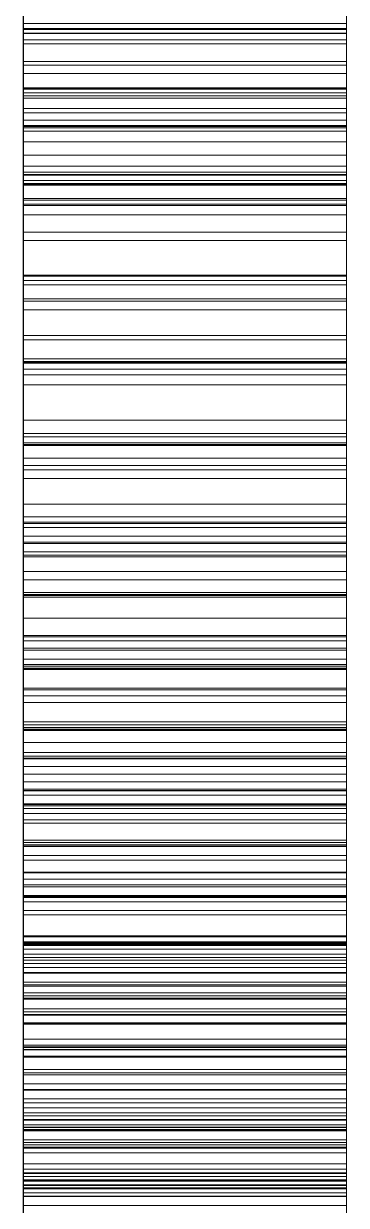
# Paper-space layout '01_三视图' of a CAD drawing. Header units: millimetres. Extents: x 8 to 451, y 8 to 289.
# Drawn here: x 20 to 20.4, y 186.361 to 187.825 of the extents above; entities that cross this region are included whole.
import ezdxf

# ---------------------------------------------------------------- set-up
doc = ezdxf.new("R2010")
doc.units = ezdxf.units.MM
doc.linetypes.add('WP_HIDDEN', pattern=[2.3, 1.5, -0.8])
doc.layers.add('HIDDEN', color=7, linetype='WP_HIDDEN', lineweight=13)
doc.layers.add('VISIBLE', color=7, linetype='CONTINUOUS', lineweight=25)

psp = doc.layouts.new('01_三视图')

# ---------------------------------------------------------------- linework, layer by layer
at = {"layer": 'HIDDEN'}
for points in [[(20, 190.1824), (20, 187.3901)], [(20, 190.1824), (20, 185.8735)], [(20, 187.4136), (20, 190.1824)], [(20, 187.2725), (20, 190.1824)], [(20, 190.1824), (20, 187.3578)], [(20.4, 190.1824), (20.4, 187.3901)], [(20.4, 190.1824), (20.4, 185.8735)], [(20.4, 187.3578), (20.4, 190.1824)], [(20.4, 190.1824), (20.4, 187.4136)], [(20.4, 190.1824), (20.4, 187.2725)], [(20, 189.6739), (20, 186.382)], [(20.4, 186.382), (20.4, 189.6739)], [(20, 189.3329), (20, 187.3901)], [(20.4, 187.3901), (20.4, 189.3329)], [(20, 189.1566), (20, 185.8735)], [(20.4, 185.8735), (20.4, 189.1566)], [(20, 188.0015), (20, 187.8002)], [(20, 187.9985), (20, 187.8135)], [(20, 187.9985), (20, 187.7444)], [(20, 187.745), (20, 187.9985)], [(20.4, 187.8002), (20.4, 188.0015)], [(20.4, 187.8135), (20.4, 187.9985)], [(20.4, 187.7444), (20.4, 187.9985)], [(20.4, 187.9985), (20.4, 187.745)], [(20, 187.9305), (20, 187.813)], [(20.4, 187.813), (20.4, 187.9305)], [(20, 187.8969), (20, 187.8181)], [(20.4, 187.8181), (20.4, 187.8969)], [(20, 187.7396), (20, 187.8649)], [(20.4, 187.8649), (20.4, 187.7396)], [(20, 187.8193), (20, 187.8587)], [(20, 187.7056), (20, 187.8494)], [(20.4, 187.8587), (20.4, 187.8193)], [(20.4, 187.8494), (20.4, 187.7056)], [(20, 187.8394), (20, 187.8052)], [(20.4, 187.8052), (20.4, 187.8394)], [(20, 187.829), (20, 187.7636)], [(20, 187.8254), (20.4, 187.8254)], [(20, 187.7148), (20, 187.8254)], [(20, 187.7784), (20, 187.8193)], [(20, 187.8193), (20.4, 187.8193)], [(20, 187.8181), (20, 187.733)], [(20, 187.8181), (20.4, 187.8181)], [(20.4, 187.7636), (20.4, 187.829)], [(20.4, 187.8254), (20.4, 187.7148)], [(20.4, 187.8193), (20.4, 187.7784)], [(20.4, 187.733), (20.4, 187.8181)], [(20, 187.8135), (20, 187.6377)], [(20, 187.8135), (20.4, 187.8135)], [(20, 187.813), (20, 187.699)], [(20, 187.813), (20.4, 187.813)], [(20, 187.8052), (20, 187.7739)], [(20, 187.8052), (20.4, 187.8052)], [(20.4, 187.6377), (20.4, 187.8135)], [(20.4, 187.699), (20.4, 187.813)], [(20.4, 187.7739), (20.4, 187.8052)], [(20, 187.8002), (20, 187.6019)], [(20, 187.8002), (20.4, 187.8002)], [(20.4, 187.6019), (20.4, 187.8002)], [(20, 187.736), (20, 187.7784)], [(20, 187.7784), (20.4, 187.7784)], [(20, 187.7739), (20, 187.7457)], [(20, 187.7739), (20.4, 187.7739)], [(20.4, 187.7784), (20.4, 187.736)], [(20.4, 187.7457), (20.4, 187.7739)], [(20, 187.7636), (20, 187.6964)], [(20, 187.7636), (20.4, 187.7636)], [(20.4, 187.6964), (20.4, 187.7636)], [(20, 187.7457), (20, 187.7204)], [(20, 187.7457), (20.4, 187.7457)], [(20, 187.745), (20.4, 187.745)], [(20, 187.5136), (20, 187.745)], [(20, 187.7444), (20, 187.5124)], [(20, 187.7444), (20.4, 187.7444)], [(20.4, 187.7204), (20.4, 187.7457)], [(20.4, 187.745), (20.4, 187.5136)], [(20.4, 187.5124), (20.4, 187.7444)], [(20, 187.6068), (20, 187.7396)], [(20, 187.7396), (20.4, 187.7396)], [(20, 187.6921), (20, 187.736)], [(20, 187.736), (20.4, 187.736)], [(20, 187.733), (20, 187.6414)], [(20, 187.733), (20.4, 187.733)], [(20.4, 187.7396), (20.4, 187.6068)], [(20.4, 187.736), (20.4, 187.6921)], [(20.4, 187.6414), (20.4, 187.733)], [(20, 187.7204), (20, 187.6981)], [(20, 187.7204), (20.4, 187.7204)], [(20, 187.7148), (20.4, 187.7148)], [(20, 187.6087), (20, 187.7148)], [(20.4, 187.6981), (20.4, 187.7204)], [(20.4, 187.7148), (20.4, 187.6087)], [(20, 187.5671), (20, 187.7056)], [(20, 187.7056), (20.4, 187.7056)], [(20.4, 187.7056), (20.4, 187.5671)], [(20, 187.699), (20, 187.5885)], [(20, 187.699), (20.4, 187.699)], [(20, 187.6987), (20, 187.1667)], [(20, 187.6987), (20.4, 187.6987)], [(20, 187.6981), (20, 187.6788)], [(20, 187.6981), (20.4, 187.6981)], [(20, 187.6964), (20, 187.6275)], [(20, 187.6964), (20.4, 187.6964)], [(20, 187.5999), (20, 187.6921)], [(20, 187.6921), (20.4, 187.6921)], [(20.4, 187.5885), (20.4, 187.699)], [(20.4, 187.1667), (20.4, 187.6987)], [(20.4, 187.6788), (20.4, 187.6981)], [(20.4, 187.6275), (20.4, 187.6964)], [(20.4, 187.6921), (20.4, 187.5999)], [(20, 187.6788), (20, 187.6624)], [(20, 187.6788), (20.4, 187.6788)], [(20.4, 187.6624), (20.4, 187.6788)], [(20, 187.6624), (20, 187.649)], [(20, 187.6624), (20.4, 187.6624)], [(20.4, 187.649), (20.4, 187.6624)], [(20, 187.649), (20, 187.6386)], [(20, 187.649), (20.4, 187.649)], [(20, 187.6414), (20, 187.439)], [(20, 187.6414), (20.4, 187.6414)], [(20.4, 187.6386), (20.4, 187.649)], [(20.4, 187.439), (20.4, 187.6414)], [(20, 187.6386), (20, 187.6312)], [(20, 187.6386), (20.4, 187.6386)], [(20, 187.6377), (20, 187.4709)], [(20, 187.6377), (20.4, 187.6377)], [(20, 187.6312), (20, 187.6267)], [(20, 187.6312), (20.4, 187.6312)], [(20, 187.6275), (20, 187.5568)], [(20, 187.6275), (20.4, 187.6275)], [(20, 187.6267), (20, 187.6253)], [(20, 187.6267), (20.4, 187.6267)], [(20.4, 187.6312), (20.4, 187.6386)], [(20.4, 187.4709), (20.4, 187.6377)], [(20.4, 187.6267), (20.4, 187.6312)], [(20.4, 187.5568), (20.4, 187.6275)], [(20.4, 187.6253), (20.4, 187.6267)], [(20, 187.6253), (20, 185.8735)], [(20, 187.6253), (20.4, 187.6253)], [(20.4, 185.8735), (20.4, 187.6253)], [(20, 187.6087), (20.4, 187.6087)], [(20, 187.5072), (20, 187.6087)], [(20, 187.4665), (20, 187.6068)], [(20, 187.6068), (20.4, 187.6068)], [(20, 187.6019), (20, 187.4067)], [(20, 187.6019), (20.4, 187.6019)], [(20, 187.5016), (20, 187.5999)], [(20, 187.5999), (20.4, 187.5999)], [(20.4, 187.6087), (20.4, 187.5072)], [(20.4, 187.6068), (20.4, 187.4665)], [(20.4, 187.4067), (20.4, 187.6019)], [(20.4, 187.5999), (20.4, 187.5016)], [(20, 187.5885), (20, 187.4815)], [(20, 187.5885), (20.4, 187.5885)], [(20.4, 187.4815), (20.4, 187.5885)], [(20, 187.4338), (20, 187.5671)], [(20, 187.5671), (20.4, 187.5671)], [(20, 187.5568), (20, 187.4844)], [(20, 187.5568), (20.4, 187.5568)], [(20.4, 187.5671), (20.4, 187.4338)], [(20.4, 187.4844), (20.4, 187.5568)], [(20, 187.5136), (20.4, 187.5136)], [(20, 187.4061), (20, 187.5136)], [(20, 187.5124), (20, 187.4047)], [(20, 187.5124), (20.4, 187.5124)], [(20.4, 187.5136), (20.4, 187.4061)], [(20.4, 187.4047), (20.4, 187.5124)], [(20, 187.5072), (20.4, 187.5072)], [(20, 187.4102), (20, 187.5072)], [(20, 187.3974), (20, 187.5016)], [(20, 187.5016), (20.4, 187.5016)], [(20.4, 187.5072), (20.4, 187.4102)], [(20.4, 187.5016), (20.4, 187.3974)], [(20, 187.4844), (20, 187.4102)], [(20, 187.4844), (20.4, 187.4844)], [(20, 187.4815), (20, 187.378)], [(20, 187.4815), (20.4, 187.4815)], [(20.4, 187.4102), (20.4, 187.4844)], [(20.4, 187.378), (20.4, 187.4815)], [(20, 187.4709), (20, 187.3133)], [(20, 187.4709), (20.4, 187.4709)], [(20, 187.2869), (20, 187.4665)], [(20.4, 187.3133), (20.4, 187.4709)], [(20.4, 187.4665), (20.4, 187.2869)], [(20, 187.439), (20, 187.2108)], [(20, 187.439), (20.4, 187.439)], [(20.4, 187.2108), (20.4, 187.439)], [(20, 187.3059), (20, 187.4338)], [(20, 187.4338), (20.4, 187.4338)], [(20.4, 187.4338), (20.4, 187.3059)], [(20, 187.1566), (20, 187.4136)], [(20, 187.4102), (20, 187.3343)], [(20, 187.4102), (20.4, 187.4102)], [(20, 187.4102), (20.4, 187.4102)], [(20, 187.3178), (20, 187.4102)], [(20.4, 187.4136), (20.4, 187.1566)], [(20.4, 187.3343), (20.4, 187.4102)], [(20.4, 187.4102), (20.4, 187.3178)], [(20, 187.4067), (20, 187.2145)], [(20, 187.4067), (20.4, 187.4067)], [(20, 187.4061), (20.4, 187.4061)], [(20, 187.3041), (20, 187.4061)], [(20, 187.4047), (20, 187.3026)], [(20, 187.4047), (20.4, 187.4047)], [(20, 187.2872), (20, 187.3974)], [(20, 187.3974), (20.4, 187.3974)], [(20.4, 187.2145), (20.4, 187.4067)], [(20.4, 187.4061), (20.4, 187.3041)], [(20.4, 187.3026), (20.4, 187.4047)], [(20.4, 187.3974), (20.4, 187.2872)], [(20, 187.3901), (20, 186.9051)], [(20, 187.3901), (20.4, 187.3901)], [(20, 187.378), (20, 187.278)], [(20, 187.378), (20.4, 187.378)], [(20.4, 186.9051), (20.4, 187.3901)], [(20.4, 187.278), (20.4, 187.378)], [(20, 187.3578), (20, 187.1362)], [(20.4, 187.1362), (20.4, 187.3578)], [(20, 187.3343), (20, 187.2618)], [(20, 187.3343), (20.4, 187.3343)], [(20.4, 187.2618), (20.4, 187.3343)], [(20, 187.3178), (20.4, 187.3178)], [(20, 187.2299), (20, 187.3178)], [(20, 187.3133), (20, 187.1649)], [(20, 187.3133), (20.4, 187.3133)], [(20, 187.1832), (20, 187.3059)], [(20, 187.3059), (20.4, 187.3059)], [(20.4, 187.3178), (20.4, 187.2299)], [(20.4, 187.1649), (20.4, 187.3133)], [(20.4, 187.3059), (20.4, 187.1832)], [(20, 187.3041), (20.4, 187.3041)], [(20, 187.2077), (20, 187.3041)], [(20, 187.3026), (20, 187.206)], [(20, 187.3026), (20.4, 187.3026)], [(20.4, 187.3041), (20.4, 187.2077)], [(20.4, 187.206), (20.4, 187.3026)], [(20, 187.1711), (20, 187.2872)], [(20, 187.2872), (20.4, 187.2872)], [(20, 187.2012), (20, 187.2869)], [(20, 187.2869), (20.4, 187.2869)], [(20, 187.278), (20, 187.1814)], [(20, 187.278), (20.4, 187.278)], [(20.4, 187.2872), (20.4, 187.1711)], [(20.4, 187.2869), (20.4, 187.2012)], [(20.4, 187.1814), (20.4, 187.278)], [(20, 187.0205), (20, 187.2725)], [(20, 187.2725), (20.4, 187.2725)], [(20, 187.2618), (20, 187.1905)], [(20, 187.2618), (20.4, 187.2618)], [(20.4, 187.2725), (20.4, 187.0205)], [(20.4, 187.1905), (20.4, 187.2618)], [(20, 187.2299), (20.4, 187.2299)], [(20, 187.1465), (20, 187.2299)], [(20.4, 187.2299), (20.4, 187.1465)], [(20, 187.2145), (20, 187.0253)], [(20, 187.2145), (20.4, 187.2145)], [(20, 187.2108), (20, 187.027)], [(20, 187.2077), (20.4, 187.2077)], [(20, 187.1168), (20, 187.2077)], [(20, 187.206), (20, 187.1149)], [(20, 187.206), (20.4, 187.206)], [(20.4, 187.0253), (20.4, 187.2145)], [(20.4, 187.027), (20.4, 187.2108)], [(20.4, 187.2077), (20.4, 187.1168)], [(20.4, 187.1149), (20.4, 187.206)], [(20, 187.1182), (20, 187.2012)], [(20, 187.2012), (20.4, 187.2012)], [(20, 187.1905), (20, 187.1205)], [(20, 187.1905), (20.4, 187.1905)], [(20.4, 187.2012), (20.4, 187.1182)], [(20.4, 187.1205), (20.4, 187.1905)], [(20, 187.0658), (20, 187.1832)], [(20, 187.1832), (20.4, 187.1832)], [(20, 187.1814), (20, 187.0887)], [(20, 187.1814), (20.4, 187.1814)], [(20.4, 187.1832), (20.4, 187.0658)], [(20.4, 187.0887), (20.4, 187.1814)], [(20, 187.0609), (20, 187.1711)], [(20, 187.1711), (20.4, 187.1711)], [(20, 187.1667), (20.4, 187.1667)], [(20, 187.1649), (20, 187.0256)], [(20, 187.1649), (20.4, 187.1649)], [(20.4, 187.1711), (20.4, 187.0609)], [(20.4, 187.0256), (20.4, 187.1649)], [(20, 186.9147), (20, 187.1566)], [(20, 187.1465), (20.4, 187.1465)], [(20, 187.0674), (20, 187.1465)], [(20.4, 187.1566), (20.4, 186.9147)], [(20.4, 187.1465), (20.4, 187.0674)], [(20, 187.1362), (20, 186.9154)], [(20, 187.1362), (20.4, 187.1362)], [(20.4, 186.9154), (20.4, 187.1362)], [(20, 187.1205), (20, 187.0517)], [(20, 187.1205), (20.4, 187.1205)], [(20, 187.0381), (20, 187.1182)], [(20, 187.1182), (20.4, 187.1182)], [(20, 187.1168), (20.4, 187.1168)], [(20, 187.0313), (20, 187.1168)], [(20, 187.1149), (20, 187.0294)], [(20, 187.1149), (20.4, 187.1149)], [(20.4, 187.0517), (20.4, 187.1205)], [(20.4, 187.1182), (20.4, 187.0381)], [(20.4, 187.1168), (20.4, 187.0313)], [(20.4, 187.0294), (20.4, 187.1149)], [(20, 187.0887), (20, 187)], [(20, 187.0887), (20.4, 187.0887)], [(20.4, 187), (20.4, 187.0887)], [(20, 187.0674), (20.4, 187.0674)], [(20, 186.9927), (20, 187.0674)], [(20, 186.9536), (20, 187.0658)], [(20, 187.0658), (20.4, 187.0658)], [(20, 186.9566), (20, 187.0609)], [(20, 187.0609), (20.4, 187.0609)], [(20.4, 187.0674), (20.4, 186.9927)], [(20.4, 187.0658), (20.4, 186.9536)], [(20.4, 187.0609), (20.4, 186.9566)], [(20, 187.0517), (20, 186.9842)], [(20, 187.0517), (20.4, 187.0517)], [(20, 187.0021), (20, 187.0492)], [(20, 187.0492), (20, 186.9509)], [(20, 187.0492), (20.4, 187.0492)], [(20.4, 186.9842), (20.4, 187.0517)], [(20.4, 187.0492), (20.4, 187.0021)], [(20.4, 186.9509), (20.4, 187.0492)], [(20, 186.9606), (20, 187.0381)], [(20, 187.0381), (20.4, 187.0381)], [(20, 187.0313), (20.4, 187.0313)], [(20, 186.9514), (20, 187.0313)], [(20, 187.0294), (20, 186.9495)], [(20, 187.0294), (20.4, 187.0294)], [(20, 187.027), (20, 186.8754)], [(20, 187.027), (20.4, 187.027)], [(20.4, 187.0381), (20.4, 186.9606)], [(20.4, 187.0313), (20.4, 186.9514)], [(20.4, 186.9495), (20.4, 187.0294)], [(20.4, 186.8754), (20.4, 187.027)], [(20, 187.0256), (20, 186.8954)], [(20, 187.0256), (20.4, 187.0256)], [(20, 187.0253), (20, 186.8392)], [(20, 187.0253), (20.4, 187.0253)], [(20, 186.476), (20, 187.0205)], [(20.4, 186.8954), (20.4, 187.0256)], [(20.4, 186.8392), (20.4, 187.0253)], [(20.4, 187.0205), (20.4, 186.476)], [(20, 186.935), (20, 187.0021)], [(20, 187.0021), (20.4, 187.0021)], [(20, 187), (20, 186.9155)], [(20, 187), (20.4, 187)], [(20.4, 187.0021), (20.4, 186.935)], [(20.4, 186.9155), (20.4, 187)], [(20, 186.9927), (20.4, 186.9927)], [(20, 186.9224), (20, 186.9927)], [(20, 186.9842), (20, 186.9179)], [(20, 186.9842), (20.4, 186.9842)], [(20.4, 186.9927), (20.4, 186.9224)], [(20.4, 186.9179), (20.4, 186.9842)], [(20, 186.8859), (20, 186.9606)], [(20, 186.9606), (20.4, 186.9606)], [(20, 186.8581), (20, 186.9566)], [(20, 186.9566), (20.4, 186.9566)], [(20, 186.8468), (20, 186.9536)], [(20, 186.9536), (20.4, 186.9536)], [(20.4, 186.9606), (20.4, 186.8859)], [(20.4, 186.9566), (20.4, 186.8581)], [(20.4, 186.9536), (20.4, 186.8468)], [(20, 186.9514), (20.4, 186.9514)], [(20, 186.877), (20, 186.9514)], [(20, 186.9509), (20, 186.8589)], [(20, 186.9509), (20.4, 186.9509)], [(20, 186.9495), (20, 186.8751)], [(20, 186.9495), (20.4, 186.9495)], [(20.4, 186.9514), (20.4, 186.877)], [(20.4, 186.8589), (20.4, 186.9509)], [(20.4, 186.8751), (20.4, 186.9495)], [(20, 186.8696), (20, 186.935)], [(20, 186.935), (20.4, 186.935)], [(20.4, 186.935), (20.4, 186.8696)], [(20, 186.9224), (20.4, 186.9224)], [(20, 186.8564), (20, 186.9224)], [(20, 186.9179), (20, 186.8529)], [(20, 186.9179), (20.4, 186.9179)], [(20, 186.9155), (20, 186.835)], [(20, 186.9155), (20.4, 186.9155)], [(20, 186.9154), (20, 186.6954)], [(20, 186.9154), (20.4, 186.9154)], [(20, 186.6878), (20, 186.9147)], [(20, 186.9147), (20.4, 186.9147)], [(20.4, 186.9224), (20.4, 186.8564)], [(20.4, 186.8529), (20.4, 186.9179)], [(20.4, 186.835), (20.4, 186.9155)], [(20.4, 186.6954), (20.4, 186.9154)], [(20.4, 186.9147), (20.4, 186.6878)], [(20, 186.9051), (20, 185.8735)], [(20, 186.9051), (20.4, 186.9051)], [(20, 186.8954), (20, 186.7743)], [(20, 186.8954), (20.4, 186.8954)], [(20.4, 185.8735), (20.4, 186.9051)], [(20.4, 186.7743), (20.4, 186.8954)], [(20, 186.814), (20, 186.8859)], [(20, 186.8859), (20.4, 186.8859)], [(20.4, 186.8859), (20.4, 186.814)], [(20, 186.877), (20.4, 186.877)], [(20, 186.8081), (20, 186.877)], [(20, 186.8754), (20, 186.7559)], [(20, 186.8754), (20.4, 186.8754)], [(20, 186.8751), (20, 186.8062)], [(20, 186.8751), (20.4, 186.8751)], [(20, 186.8058), (20, 186.8696)], [(20, 186.8696), (20.4, 186.8696)], [(20.4, 186.877), (20.4, 186.8081)], [(20.4, 186.7559), (20.4, 186.8754)], [(20.4, 186.8062), (20.4, 186.8751)], [(20.4, 186.8696), (20.4, 186.8058)], [(20, 186.8589), (20, 186.7733)], [(20, 186.8589), (20.4, 186.8589)], [(20, 186.8111), (20, 186.8581)], [(20, 186.8581), (20.4, 186.8581)], [(20, 186.8564), (20.4, 186.8564)], [(20, 186.7948), (20, 186.8564)], [(20, 186.8529), (20, 186.789)], [(20, 186.8529), (20.4, 186.8529)], [(20.4, 186.7733), (20.4, 186.8589)], [(20.4, 186.8581), (20.4, 186.8111)], [(20.4, 186.8564), (20.4, 186.7948)], [(20.4, 186.789), (20.4, 186.8529)], [(20, 186.7452), (20, 186.8468)], [(20, 186.8468), (20.4, 186.8468)], [(20, 186.8392), (20, 186.6561)], [(20, 186.8392), (20.4, 186.8392)], [(20.4, 186.8468), (20.4, 186.7452)], [(20.4, 186.6561), (20.4, 186.8392)], [(20, 186.835), (20, 186.7586)], [(20, 186.835), (20.4, 186.835)], [(20.4, 186.7586), (20.4, 186.835)], [(20, 186.7433), (20, 186.814)], [(20, 186.814), (20.4, 186.814)], [(20, 186.7655), (20, 186.8111)], [(20, 186.8111), (20.4, 186.8111)], [(20, 186.8081), (20.4, 186.8081)], [(20, 186.7448), (20, 186.8081)], [(20.4, 186.814), (20.4, 186.7433)], [(20.4, 186.8111), (20.4, 186.7655)], [(20.4, 186.8081), (20.4, 186.7448)], [(20, 186.8062), (20, 186.7429)], [(20, 186.8062), (20.4, 186.8062)], [(20, 186.7437), (20, 186.8058)], [(20, 186.8058), (20.4, 186.8058)], [(20, 186.7948), (20.4, 186.7948)], [(20, 186.7376), (20, 186.7948)], [(20.4, 186.7429), (20.4, 186.8062)], [(20.4, 186.8058), (20.4, 186.7437)], [(20.4, 186.7948), (20.4, 186.7376)], [(20, 186.789), (20, 186.7265)], [(20, 186.789), (20.4, 186.789)], [(20.4, 186.7265), (20.4, 186.789)], [(20, 186.7743), (20, 186.6612)], [(20, 186.7743), (20.4, 186.7743)], [(20, 186.7733), (20, 186.6939)], [(20, 186.7733), (20.4, 186.7733)], [(20, 186.7214), (20, 186.7655)], [(20, 186.7655), (20.4, 186.7655)], [(20.4, 186.6612), (20.4, 186.7743)], [(20.4, 186.6939), (20.4, 186.7733)], [(20.4, 186.7655), (20.4, 186.7214)], [(20, 186.7586), (20, 186.6863)], [(20, 186.7586), (20.4, 186.7586)], [(20, 186.7559), (20, 186.6685)], [(20, 186.7559), (20.4, 186.7559)], [(20.4, 186.6863), (20.4, 186.7586)], [(20.4, 186.6685), (20.4, 186.7559)], [(20, 186.6489), (20, 186.7452)], [(20, 186.7452), (20.4, 186.7452)], [(20, 186.7448), (20.4, 186.7448)], [(20, 186.6869), (20, 186.7448)], [(20, 186.6832), (20, 186.7437)], [(20, 186.7437), (20.4, 186.7437)], [(20, 186.6724), (20, 186.7433)], [(20, 186.7433), (20.4, 186.7433)], [(20, 186.7429), (20, 186.6851)], [(20, 186.7429), (20.4, 186.7429)], [(20, 186.7376), (20.4, 186.7376)], [(20, 186.6847), (20, 186.7376)], [(20.4, 186.7452), (20.4, 186.6489)], [(20.4, 186.7448), (20.4, 186.6869)], [(20.4, 186.7437), (20.4, 186.6832)], [(20.4, 186.7433), (20.4, 186.6724)], [(20.4, 186.6851), (20.4, 186.7429)], [(20.4, 186.7376), (20.4, 186.6847)], [(20, 186.7265), (20, 186.6651)], [(20, 186.7265), (20.4, 186.7265)], [(20, 186.6788), (20, 186.7214)], [(20, 186.7214), (20.4, 186.7214)], [(20.4, 186.6651), (20.4, 186.7265)], [(20.4, 186.7214), (20.4, 186.6788)], [(20, 186.6954), (20, 186.476)], [(20, 186.6954), (20.4, 186.6954)], [(20, 186.6939), (20, 186.6208)], [(20, 186.6939), (20.4, 186.6939)], [(20.4, 186.476), (20.4, 186.6954)], [(20.4, 186.6208), (20.4, 186.6939)], [(20, 186.476), (20, 186.6878)], [(20, 186.6878), (20.4, 186.6878)], [(20, 186.6869), (20.4, 186.6869)], [(20, 186.6346), (20, 186.6869)], [(20, 186.6863), (20, 186.618)], [(20, 186.6863), (20.4, 186.6863)], [(20, 186.6851), (20, 186.6329)], [(20, 186.6851), (20.4, 186.6851)], [(20, 186.6847), (20.4, 186.6847)], [(20, 186.6497), (20, 186.6847)], [(20, 186.6245), (20, 186.6832)], [(20, 186.6832), (20.4, 186.6832)], [(20, 186.6377), (20, 186.6788)], [(20, 186.6788), (20.4, 186.6788)], [(20.4, 186.6878), (20.4, 186.476)], [(20.4, 186.6869), (20.4, 186.6346)], [(20.4, 186.618), (20.4, 186.6863)], [(20.4, 186.6329), (20.4, 186.6851)], [(20.4, 186.6847), (20.4, 186.6497)], [(20.4, 186.6832), (20.4, 186.6245)], [(20.4, 186.6788), (20.4, 186.6377)], [(20, 186.6012), (20, 186.6724)], [(20, 186.6724), (20.4, 186.6724)], [(20, 186.6685), (20, 186.5972)], [(20, 186.6685), (20.4, 186.6685)], [(20, 186.6651), (20, 186.605)], [(20, 186.6651), (20.4, 186.6651)], [(20, 186.6612), (20, 186.5546)], [(20, 186.6612), (20.4, 186.6612)], [(20.4, 186.6724), (20.4, 186.6012)], [(20.4, 186.5972), (20.4, 186.6685)], [(20.4, 186.605), (20.4, 186.6651)], [(20.4, 186.5546), (20.4, 186.6612)], [(20, 186.6561), (20, 186.476)], [(20, 186.6561), (20.4, 186.6561)], [(20, 186.6497), (20.4, 186.6497)], [(20, 186.6167), (20, 186.6497)], [(20, 186.5579), (20, 186.6489)], [(20, 186.6489), (20.4, 186.6489)], [(20.4, 186.476), (20.4, 186.6561)], [(20.4, 186.6497), (20.4, 186.6167)], [(20.4, 186.6489), (20.4, 186.5579)], [(20, 186.598), (20, 186.6377)], [(20, 186.6377), (20.4, 186.6377)], [(20, 186.6346), (20.4, 186.6346)], [(20, 186.5877), (20, 186.6346)], [(20, 186.6329), (20, 186.5862)], [(20, 186.6329), (20.4, 186.6329)], [(20.4, 186.6377), (20.4, 186.598)], [(20.4, 186.6346), (20.4, 186.5877)], [(20.4, 186.5862), (20.4, 186.6329)], [(20, 186.5674), (20, 186.6245)], [(20, 186.6245), (20.4, 186.6245)], [(20, 186.6208), (20, 186.554)], [(20, 186.6208), (20.4, 186.6208)], [(20, 186.618), (20, 186.5539)], [(20, 186.618), (20.4, 186.618)], [(20, 186.6167), (20.4, 186.6167)], [(20, 186.5858), (20, 186.6167)], [(20.4, 186.6245), (20.4, 186.5674)], [(20.4, 186.554), (20.4, 186.6208)], [(20.4, 186.5539), (20.4, 186.618)], [(20.4, 186.6167), (20.4, 186.5858)], [(20, 186.605), (20, 186.5462)], [(20, 186.605), (20.4, 186.605)], [(20.4, 186.5462), (20.4, 186.605)], [(20, 186.5297), (20, 186.6012)], [(20, 186.6012), (20.4, 186.6012)], [(20, 186.5598), (20, 186.598)], [(20, 186.598), (20.4, 186.598)], [(20, 186.5972), (20, 186.5256)], [(20, 186.5972), (20.4, 186.5972)], [(20, 186.5877), (20.4, 186.5877)], [(20, 186.545), (20, 186.5877)], [(20.4, 186.6012), (20.4, 186.5297)], [(20.4, 186.598), (20.4, 186.5598)], [(20.4, 186.5256), (20.4, 186.5972)], [(20.4, 186.5877), (20.4, 186.545)], [(20, 186.5862), (20.4, 186.5862)], [(20, 186.5862), (20, 186.5039)], [(20, 186.5858), (20.4, 186.5858)], [(20, 186.5568), (20, 186.5858)], [(20.4, 186.5039), (20.4, 186.5862)], [(20.4, 186.5858), (20.4, 186.5568)], [(20, 186.512), (20, 186.5674)], [(20, 186.5674), (20.4, 186.5674)], [(20, 186.523), (20, 186.5598)], [(20, 186.5598), (20.4, 186.5598)], [(20, 186.4722), (20, 186.5579)], [(20, 186.5579), (20.4, 186.5579)], [(20.4, 186.5674), (20.4, 186.512)], [(20.4, 186.5598), (20.4, 186.523)], [(20.4, 186.5579), (20.4, 186.4722)], [(20, 186.5568), (20.4, 186.5568)], [(20, 186.5299), (20, 186.5568)], [(20, 186.5546), (20, 186.4547)], [(20, 186.5546), (20.4, 186.5546)], [(20, 186.554), (20, 186.4935)], [(20, 186.554), (20.4, 186.554)], [(20, 186.5539), (20, 186.4935)], [(20, 186.5539), (20.4, 186.5539)], [(20, 186.5462), (20, 186.4886)], [(20, 186.5462), (20.4, 186.5462)], [(20, 186.545), (20.4, 186.545)], [(20, 186.505), (20, 186.545)], [(20.4, 186.5568), (20.4, 186.5299)], [(20.4, 186.4547), (20.4, 186.5546)], [(20.4, 186.4935), (20.4, 186.554)], [(20.4, 186.4935), (20.4, 186.5539)], [(20.4, 186.4886), (20.4, 186.5462)], [(20.4, 186.545), (20.4, 186.505)], [(20, 186.5299), (20.4, 186.5299)], [(20, 186.505), (20, 186.5299)], [(20, 186.4579), (20, 186.5297)], [(20, 186.5297), (20.4, 186.5297)], [(20.4, 186.5299), (20.4, 186.505)], [(20.4, 186.5297), (20.4, 186.4579)], [(20, 186.5256), (20, 186.4539)], [(20, 186.5256), (20.4, 186.5256)], [(20, 186.4555), (20, 186.523)], [(20, 186.523), (20.4, 186.523)], [(20.4, 186.4539), (20.4, 186.5256)], [(20.4, 186.523), (20.4, 186.4555)], [(20, 186.4583), (20, 186.512)], [(20, 186.512), (20.4, 186.512)], [(20, 186.505), (20.4, 186.505)], [(20, 186.4678), (20, 186.505)], [(20, 186.4822), (20, 186.505)], [(20, 186.5039), (20, 186.4669)], [(20, 186.5039), (20.4, 186.5039)], [(20.4, 186.512), (20.4, 186.4583)], [(20.4, 186.505), (20.4, 186.4678)], [(20.4, 186.505), (20.4, 186.4822)], [(20.4, 186.4669), (20.4, 186.5039)], [(20, 186.4935), (20, 186.4393)], [(20, 186.4935), (20, 186.4363)], [(20, 186.4935), (20.4, 186.4935)], [(20, 186.4935), (20.4, 186.4935)], [(20, 186.4886), (20, 186.4322)], [(20, 186.4886), (20.4, 186.4886)], [(20.4, 186.4393), (20.4, 186.4935)], [(20.4, 186.4363), (20.4, 186.4935)], [(20.4, 186.4322), (20.4, 186.4886)], [(20, 186.4822), (20.4, 186.4822)], [(20, 186.4613), (20, 186.4822)], [(20, 186.476), (20.4, 186.476)], [(20, 186.3918), (20, 186.4722)], [(20, 186.4722), (20.4, 186.4722)], [(20.4, 186.4822), (20.4, 186.4613)], [(20.4, 186.4722), (20.4, 186.3918)], [(20, 186.4678), (20.4, 186.4678)], [(20, 186.4334), (20, 186.4678)], [(20, 186.4669), (20, 186.4326)], [(20, 186.4669), (20.4, 186.4669)], [(20, 186.4613), (20.4, 186.4613)], [(20, 186.4427), (20, 186.4613)], [(20, 186.4063), (20, 186.4583)], [(20, 186.4583), (20.4, 186.4583)], [(20, 186.3858), (20, 186.4579)], [(20, 186.4579), (20.4, 186.4579)], [(20, 186.397), (20, 186.4555)], [(20, 186.4555), (20.4, 186.4555)], [(20.4, 186.4678), (20.4, 186.4334)], [(20.4, 186.4326), (20.4, 186.4669)], [(20.4, 186.4613), (20.4, 186.4427)], [(20.4, 186.4583), (20.4, 186.4063)], [(20.4, 186.4579), (20.4, 186.3858)], [(20.4, 186.4555), (20.4, 186.397)], [(20, 186.4547), (20, 186.3614)], [(20, 186.4547), (20.4, 186.4547)], [(20, 186.4539), (20, 186.382)], [(20, 186.4539), (20.4, 186.4539)], [(20, 186.4427), (20.4, 186.4427)], [(20, 186.4266), (20, 186.4427)], [(20.4, 186.3614), (20.4, 186.4547)], [(20.4, 186.382), (20.4, 186.4539)], [(20.4, 186.4427), (20.4, 186.4266)], [(20, 186.4393), (20, 186.3914)], [(20, 186.4393), (20.4, 186.4393)], [(20, 186.4363), (20, 186.3825)], [(20, 186.4363), (20.4, 186.4363)], [(20, 186.4334), (20.4, 186.4334)], [(20, 186.4017), (20, 186.4334)], [(20, 186.4326), (20, 186.401)], [(20, 186.4326), (20.4, 186.4326)], [(20, 186.4322), (20, 186.3771)], [(20, 186.4322), (20.4, 186.4322)], [(20, 186.4266), (20.4, 186.4266)], [(20, 186.413), (20, 186.4266)], [(20.4, 186.3914), (20.4, 186.4393)], [(20.4, 186.3825), (20.4, 186.4363)], [(20.4, 186.4334), (20.4, 186.4017)], [(20.4, 186.401), (20.4, 186.4326)], [(20.4, 186.3771), (20.4, 186.4322)], [(20.4, 186.4266), (20.4, 186.413)], [(20, 186.413), (20.4, 186.413)], [(20, 186.4018), (20, 186.413)], [(20.4, 186.413), (20.4, 186.4018)], [(20, 186.3559), (20, 186.4063)], [(20, 186.4063), (20.4, 186.4063)], [(20, 186.4018), (20.4, 186.4018)], [(20, 186.3931), (20, 186.4018)], [(20, 186.4017), (20.4, 186.4017)], [(20, 186.3728), (20, 186.4017)], [(20, 186.401), (20, 186.3722)], [(20, 186.401), (20.4, 186.401)], [(20, 186.3475), (20, 186.397)], [(20, 186.397), (20.4, 186.397)], [(20.4, 186.4063), (20.4, 186.3559)], [(20.4, 186.4018), (20.4, 186.3931)], [(20.4, 186.4017), (20.4, 186.3728)], [(20.4, 186.3722), (20.4, 186.401)], [(20.4, 186.397), (20.4, 186.3475)], [(20, 186.3931), (20.4, 186.3931)], [(20, 186.3869), (20, 186.3931)], [(20, 186.3166), (20, 186.3918)], [(20, 186.3918), (20.4, 186.3918)], [(20, 186.3914), (20, 186.3499)], [(20, 186.3914), (20.4, 186.3914)], [(20, 186.3869), (20.4, 186.3869)], [(20, 186.3832), (20, 186.3869)], [(20, 186.3135), (20, 186.3858)], [(20, 186.3858), (20.4, 186.3858)], [(20, 186.3832), (20.4, 186.3832)], [(20, 186.382), (20, 186.3832)], [(20, 186.3825), (20, 186.332)], [(20, 186.3825), (20.4, 186.3825)], [(20.4, 186.3931), (20.4, 186.3869)], [(20.4, 186.3918), (20.4, 186.3166)], [(20.4, 186.3499), (20.4, 186.3914)], [(20.4, 186.3869), (20.4, 186.3832)], [(20.4, 186.3858), (20.4, 186.3135)], [(20.4, 186.3832), (20.4, 186.382)], [(20.4, 186.332), (20.4, 186.3825)], [(20, 186.382), (20, 185.8735)], [(20, 186.382), (20.4, 186.382)], [(20, 186.3771), (20, 186.3232)], [(20, 186.3771), (20.4, 186.3771)], [(20, 186.3728), (20.4, 186.3728)], [(20, 186.3466), (20, 186.3728)], [(20, 186.3722), (20, 186.3461)], [(20, 186.3722), (20.4, 186.3722)], [(20.4, 185.8735), (20.4, 186.382)], [(20.4, 186.3232), (20.4, 186.3771)], [(20.4, 186.3728), (20.4, 186.3466)], [(20.4, 186.3461), (20.4, 186.3722)], [(20, 186.3614), (20.4, 186.3614)]]:
    psp.add_lwpolyline(points, dxfattribs=at)
at = {"layer": 'VISIBLE'}
psp.add_lwpolyline([(20, 178), (20, 198)], dxfattribs=at)

doc.saveas('drawing.dxf')
